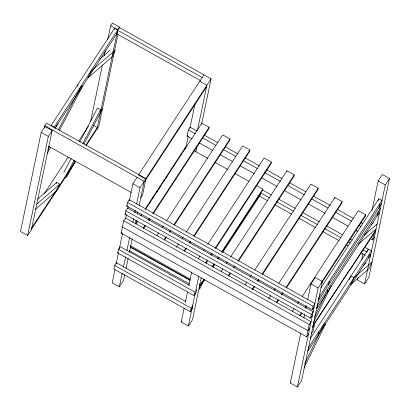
<?xml version="1.0" encoding="UTF-8"?>
<svg xmlns="http://www.w3.org/2000/svg" width="410" height="410" viewBox="0 0 410 410"><rect width="100%" height="100%" fill="white"/><g stroke="black" fill="none" stroke-linecap="round" stroke-linejoin="round"><path stroke-width="0.61" d="M41.19 132.435L20.5 231.46L27.639 235.448L31.462 229.6L52.147 130.57L45.013 126.582L41.19 132.435L48.324 136.422L27.639 235.448M44.213 128.12L44.721 125.675L46.479 122.985L146.006 178.611L142.562 195.114L140.804 197.804M90.528 121.888L102.403 65.067M104.355 55.698L105.401 50.702M107.748 39.462L110.618 25.727L112.376 23.037L119.515 27.024L119.254 28.275M114.39 29.464L114.641 28.264L117.701 29.971M97.016 128.996L117.757 29.715L119.515 27.024M117.947 34.517L98.774 126.311L86.187 145.56M121.104 233.141L123.692 220.764L125.496 218.002L311.036 321.707L309.232 324.464L306.649 336.846L121.104 233.141L121.708 232.224M125.06 214.409L125.814 210.801L127.618 208.039L313.158 311.738L311.354 314.501L310.601 318.109L125.06 214.409L125.66 213.492M126.782 206.148L127.541 202.54L129.345 199.778L314.885 303.477L313.081 306.239L312.323 309.847L126.782 206.148L127.387 205.231M185.612 301.406L116.404 262.728L114.646 265.419L113.893 269.027L190.358 311.764L192.116 309.073L192.869 305.465L191.111 308.151L190.358 311.764M194.181 295.697L194.94 292.089L196.697 289.398L195.939 293.012L194.181 295.697L117.721 252.965L118.475 249.352L120.232 246.661L189.44 285.345M129.094 200.982L129.345 199.778M114.954 269.657L112.207 282.818L119.341 286.81L123.553 280.368L124.732 274.726M116.132 264.019L118.362 253.365M119.279 248.978L122.549 233.305M125.562 218.894L126.48 214.507M127.787 208.239L128.181 206.358M129.488 200.09L132.896 183.793L137.104 177.351M119.341 286.81L122.221 273.019M123.4 267.382L125.629 256.727M126.936 250.459L129.688 237.298M132.83 222.256L133.614 218.494M134.793 212.851L135.315 210.345M136.627 204.077L140.03 187.78L146.006 178.611M126.039 268.458L128.135 258.433M129.447 252.165L132.194 238.999M135.336 223.957L136.125 220.201M137.432 213.933L137.827 212.052M139.133 205.784L144.248 181.297M192.08 138.934L187.052 136.125L188.344 129.934L190.148 127.172L196.856 130.923M185.858 147.708L188.216 136.422M189.891 128.412L195.027 103.832M197.446 130.385L206.876 85.26L199.737 81.272M195.765 152.146L197.077 145.878M201.602 124.204L211.083 78.817L119.33 27.531L54.089 127.284L51.035 125.578L114.641 28.264M145.412 209.469L201.817 123.174L209.11 127.249L208.787 128.796L153.432 213.482M201.223 277.852L192.474 319.728L188.369 326.001L181.235 322.014L184.105 308.264M185.284 302.636L187.503 292.012M188.81 285.765L191.68 272.014M188.369 326.001L195.16 293.504M195.944 289.752L198.819 276.002M166.66 220.616L222.717 134.854L230.01 138.928L229.687 140.476L174.332 225.167M203.811 279.374L200.321 284.719L199.352 289.342L201.095 286.646L201.848 283.033L200.106 285.734L203.944 279.871M186.191 232.26L242.602 145.965L249.89 150.039L249.567 151.587L194.212 236.278M256.716 185.679L262.825 189.092L262.61 190.122L222.102 252.094M207.721 244.293L264.127 157.999L271.42 162.073L271.097 163.621L215.742 248.306M286.733 171.785L286.949 170.755L294.242 174.829L293.919 176.377L238.558 261.062M254.851 269.903L310.908 184.141L318.201 188.221L317.873 189.763L262.518 274.454M307.726 299.618L310.995 283.951L315.208 277.508L322.342 281.496L301.657 380.521L297.445 386.963L290.311 382.976L300.786 332.833M303.928 317.791L304.712 314.034M305.891 308.392L306.413 305.886M334.652 198.563L334.867 197.533L342.155 201.607L341.832 203.155L286.477 287.846M297.445 386.963L318.134 287.938L322.342 281.496M318.806 331.705L308.622 347.506L307.869 351.114L318.052 335.318L318.806 331.705L371.475 250.946L364.526 247.086M327.636 289.445L317.453 305.245L316.699 308.853L326.883 293.058L327.636 289.445L380.306 208.685L378.773 207.839M329.343 281.224L319.154 297.019L318.401 300.627L328.589 284.832L329.343 281.224L382.012 200.459L378.942 198.768L320.84 287.953M312.528 326.749L375.929 229.841M302.257 296.399L358.314 210.637L365.607 214.717L365.284 216.26L321.486 283.264M357.986 277.467L357.464 279.974L364.603 283.966L368.81 277.524L389.5 178.493L382.361 174.506L378.153 180.948L371.998 210.407M361.656 259.919L362.963 253.652M378.563 200.572L378.942 198.768M318.052 335.318L368.692 257.705L369.446 254.092M326.883 293.058L377.523 215.445L378.276 211.832M328.589 284.832L379.224 207.219L379.983 203.611M370.373 238.584L372.613 239.835L373.905 233.644L375.709 230.886L349.223 271M364.603 283.966L385.287 184.936L389.5 178.493M56.196 183.547L56.749 182.394L59.809 184.105L56.483 191.004L35.419 209.377M348.971 280.02L350.919 275.986L353.979 277.698L372.039 262.087L368.703 268.996L350.642 284.607L353.979 277.698M314.629 317.012L325.514 294.688M313.43 322.444L331.29 285.816M304.727 363.665L323.428 325.314L325.853 323.311L304.082 367.954M55.165 128.366L57.538 123.835M77.111 86.479L78.002 84.778M47.842 149.886L49.625 146.488M58.522 129.509L81.057 86.489L82.835 85.772L59.404 130.488M47.247 153.699L50.507 147.472M63.755 172.507L71.166 158.352M79.765 141.937L97.559 107.973L100.619 109.685L102.392 108.968L84.009 144.064M74.225 160.064L65.031 177.612L66.809 176.894L75.112 161.043M82.825 143.649L100.619 109.685M379.224 207.219L381.259 204.072M377.523 215.445L379.552 212.293M310.308 338.44L368.411 249.249L366.627 252.032L362.722 249.849M368.692 257.705L370.722 254.554M48.324 136.422L52.147 130.57M55.084 128.222L116.947 33.584M44.449 193.458L68.198 157.122M78.674 141.096L88.452 126.136M75.332 161.115L31.678 227.904L31.355 229.451L75.706 161.591M85.813 145.084L97.339 127.454L93.495 125.301M203.949 74.83L138.452 175.029L145.591 179.016L211.083 78.817M145.268 180.564L206.553 86.807M187.052 136.125L187.652 135.203M135.546 223.716L137.294 221.046M140.784 215.701L141.834 214.102M145.325 208.757L186.181 146.252M149.65 202.842L150.696 201.243M152.095 199.106L153.14 197.502M156.63 192.162L157.681 190.558M159.075 188.421L160.125 186.816M163.616 181.476L164.666 179.872M166.06 177.735L167.106 176.131M173.046 167.049L174.091 165.45M180.379 155.831L181.076 154.765M184.136 150.034L184.736 149.117M184.915 148.886L185.617 147.82M135.951 223.942L137.704 221.262M141.209 215.901L141.906 214.83M117.721 252.965L118.305 252.068M143.244 228.016L144.996 225.336M148.497 219.975L149.547 218.366M152.704 213.543L209.11 127.249M143.623 228.493L145.371 225.813M148.876 220.452L149.927 218.843M156.851 235.622L158.603 232.941M162.109 227.581L163.159 225.971M164.143 239.696L165.896 237.016M169.397 231.655L170.452 230.051M173.953 224.69L230.01 138.928M164.523 240.173L166.624 236.954M169.776 232.132L170.826 230.522M176.382 247.271L178.483 244.052M181.989 238.692L183.039 237.088M184.023 250.807L185.776 248.127M189.282 242.766L190.332 241.162M193.833 235.801L249.89 150.039M184.403 251.284L186.504 248.065M189.656 243.243L190.706 241.633M198.261 258.766L200.013 256.086M203.519 250.725L204.216 249.654M205.553 262.841L207.306 260.16M210.807 254.8L211.862 253.195M215.014 248.368L271.42 162.073M205.933 263.317L207.68 260.637M211.186 255.276L212.236 253.667M212.19 266.556L213.938 263.881M217.433 258.541L218.479 256.937M221.62 252.129L262.825 189.092M212.677 266.515L214.071 264.378M217.915 258.505L218.612 257.434M181.235 322.014L181.917 320.968M221.082 271.522L222.835 268.842M226.335 263.481L227.386 261.872M230.543 257.049L286.949 170.755M228.375 275.597L230.123 272.916M233.628 267.556L234.679 265.946M237.831 261.124L294.242 174.829M228.749 276.068L230.502 273.393M234.007 268.032L235.058 266.423M245.042 284.909L246.794 282.229M250.295 276.873L251.345 275.264M251.981 289.521L254.082 286.308M257.588 280.947L258.638 279.338M262.144 273.977L318.201 188.221M252.709 289.46L254.81 286.247M257.967 281.419L259.017 279.815M268.647 298.839L270.749 295.62M274.254 290.26L275.305 288.655M278.81 283.295L334.867 197.533M276.289 302.375L278.041 299.695M281.547 294.339L282.598 292.73M286.098 287.369L342.155 201.607M276.668 302.852L278.421 300.171M281.921 294.81L282.972 293.206M292.448 311.405L294.201 308.725M297.701 303.369L298.757 301.76M299.741 315.485L301.488 312.804M304.994 307.444L306.044 305.834M321.814 281.716L365.607 214.717M300.115 315.956L301.868 313.276M305.373 307.915L306.424 306.311M312.323 309.847L314.132 307.09M310.601 318.109L312.405 315.351M309.745 327.892L307.941 330.655L122.4 226.955M312.733 327.39L314.542 324.628L313.245 330.819L311.441 333.576M306.649 336.846L308.453 334.083M372.613 239.835L374.417 237.072M290.311 382.976L290.957 381.982M204.452 279.179L202.002 282.92L201.669 284.484L204.821 279.671M212.503 266.884L214.256 264.209M217.756 258.864L218.807 257.265M222.312 251.919L260.832 193.12L260.499 194.683L222.676 252.411M212.872 267.376L214.973 264.168M218.474 258.823L219.176 257.757M313.096 325.186L349.438 269.97M99.722 59.291L110.254 50.107M37.602 199.096L56.749 182.394M36.828 204.149L59.809 184.105M371.286 224.675L373.659 222.62M364.362 235.012L377.195 223.921M358.176 244.386L375.76 229.185M363.275 265.306L366.125 262.841M130.113 247.092L190.03 280.168M129.36 250.705L189.276 283.781M110.618 25.727L117.757 29.715M202.191 77.516L117.573 30.222L116.819 33.835L200.326 80.504M378.153 180.948L385.287 184.936M204.124 134.982L218.094 142.793M225.362 146.852L238.215 154.037M244.924 157.788L259.453 165.906M266.72 169.971L281.813 178.406M289.634 182.778L305.845 191.839M313.67 196.211L330.434 205.579M337.143 209.331L353.353 218.386M360.621 222.451L362.855 223.701M188.344 129.934L195.611 133.993M202.878 138.057L215.732 145.242M222.999 149.301L235.852 156.487M243.12 160.546L257.649 168.669M264.916 172.733L280.563 181.476M287.83 185.54L304.599 194.909M311.308 198.66L328.072 208.029M335.339 212.093L351.549 221.149M358.811 225.213L361.051 226.458M199.347 142.998L212.759 150.49M220.026 154.555L232.88 161.74M240.147 165.799L254.123 173.609M261.385 177.668L277.037 186.417M284.304 190.476L301.068 199.849M308.335 203.908L325.104 213.282M332.372 217.341L348.018 226.089M355.844 230.461L357.52 231.399M193.956 150.598L207.839 158.357M215.06 162.396L227.837 169.535M235.058 173.568L248.942 181.333M262.4 190.009L271.328 194.996M278.58 199.055L295.323 208.413M302.58 212.467L319.323 221.825M326.575 225.879L342.76 234.925M350.017 238.979L352.252 240.224M260.591 192.767L269.524 197.758M276.776 201.812L293.519 211.171M300.776 215.224L317.519 224.583M324.771 228.636L340.956 237.682M348.213 241.741L350.442 242.986M259.279 196.067L267.653 200.746M274.905 204.8L291.648 214.158M298.905 218.212L315.649 227.57M322.901 231.624L339.085 240.67M346.342 244.724L348.018 245.662M360.851 252.837L365.315 255.333M44.721 125.675L144.243 181.343M132.896 183.793L140.03 187.78M310.995 283.951L318.134 287.938M48.544 146.242L131.297 192.49M127.541 202.54L313.081 306.239M125.814 210.801L311.354 314.501M123.692 220.764L309.232 324.464M130.339 245.605L190.322 279.133M199.209 284.099L200.321 284.719M129.908 246.528L190.107 280.163M118.475 249.352L194.94 292.089M114.646 265.419L191.111 308.151M91.292 71.022L87.965 77.92L111.899 57.041L115.225 50.143L91.292 71.022"/></g></svg>
